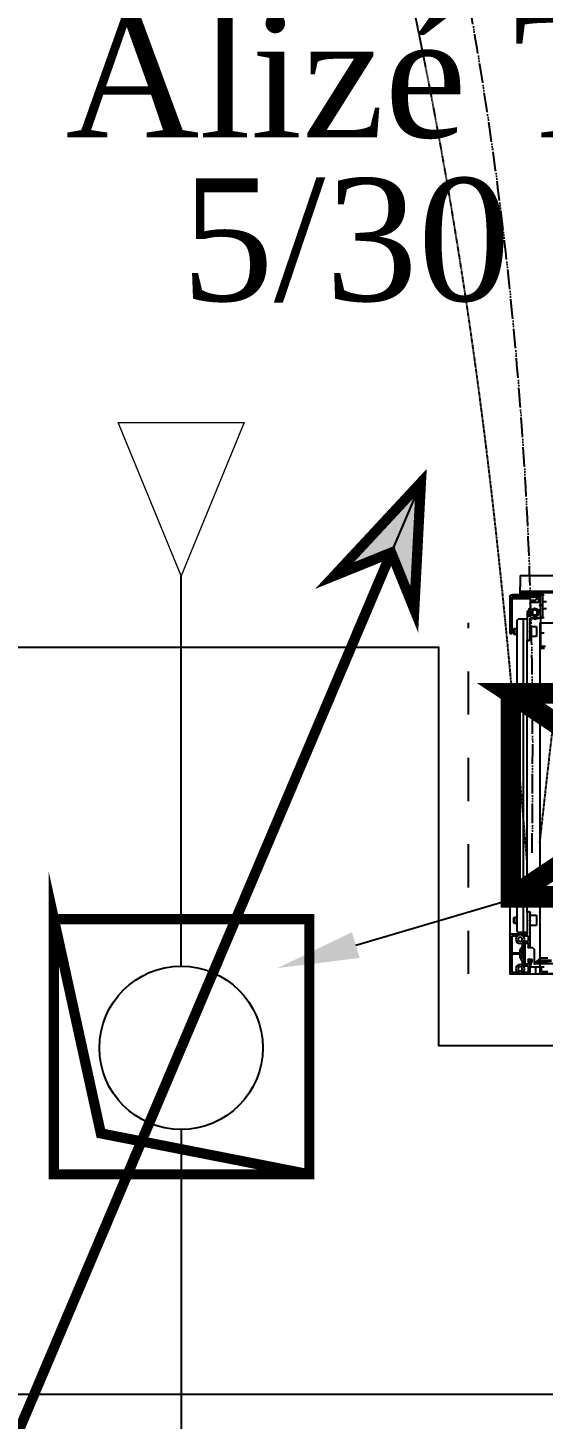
# Model space of a CAD drawing. Header units: millimetres. Extents: x 459337 to 526921, y -375392 to -289779.
# Drawn here: x 469462 to 469967, y -355292 to -353929 of the extents above; entities that cross this region are included whole.
import ezdxf
from ezdxf import colors
from ezdxf.entities.mleader import LeaderData, LeaderLine
from ezdxf.math import Vec2, Vec3

# ---------------------------------------------------------------- set-up
doc = ezdxf.new("R2010")
doc.units = ezdxf.units.MM
for name, pattern in [('prlm_ef', [0.165, 0.1, -0.065]), ('prlm_gaz', [36, 24, -3, 0, -3, 0, -3, 0, -3]), ('prlm_vmc', [0.282222, 0.141111, -0.141111])]:
    doc.linetypes.add(name, pattern=pattern)
for name, color, linetype, lineweight in [('_GAZELEC-BOITE INCORPO', 36, 'Continuous', 18), ('_GAZELEC-RESERVATION', 1, 'Continuous', 18), ('_GAZELEC-RESERVATION 2', 132, 'Continuous', 18)]:
    doc.layers.add(name, color=color, linetype=linetype, lineweight=lineweight)
for name, color, linetype in [('_GAZELEC-EAU CHAUDE', 1, 'Continuous'), ('GAZ-FLECHE VMC', 93, 'Continuous'), ('prlm-CHAUFF', 30, 'Continuous'), ('prlm-EAU-EF', 161, 'Continuous'), ('prlm-GAZ', 20, 'Continuous'), ('prlm-GT', 242, 'Continuous'), ('prlm-MOD', 64, 'Continuous'), ('prlm-VMC', 93, 'Continuous')]:
    doc.layers.add(name, color=color, linetype=linetype)
doc.styles.add('prlm-vmc', font='pala.ttf', dxfattribs={"height": 14})
doc.styles.get("Standard").update_dxf_attribs({"font": 'arial.ttf'})

# ---------------------------------------------------------------- blocks, each defined once
blk = doc.blocks.new('MTI900_Alu_390')
at = {"layer": 'prlm-MOD', "color": 1, "linetype": 'Continuous'}
for p, q in [((-4.475, 0), (-4.472, 0)), ((-4.475, -0.003), (-4.475, 0)), ((-4.472, 0), (-4.278, 0)), ((-4.278, 0), (-4.225, 0)), ((-4.225, 0), (4.225, 0)), ((-4.225, -0.07), (-4.225, 0)), ((-4.475, -0.387), (-4.475, -0.003)), ((-4.457, -0.191), (-4.457, -0.021)), ((-4.454, -0.018), (-4.403, -0.018)), ((-4.395, -0.038), (-4.375, -0.027)), ((-4.395, -0.062), (-4.395, -0.038)), ((-4.375, -0.073), (-4.395, -0.062)), ((-4.375, -0.027), (-4.355, -0.038)), ((-4.355, -0.062), (-4.375, -0.073)), ((-4.354, -0.13), (-4.372, -0.159)), ((-4.355, -0.038), (-4.355, -0.062)), ((-4.336, -0.136), (-4.354, -0.164)), ((-4.353, -0.086), (-4.353, -0.129)), ((-4.347, -0.018), (-4.296, -0.018)), ((-4.335, -0.098), (-4.335, -0.134)), ((-4.298, -0.095), (-4.332, -0.095)), ((-4.296, -0.077), (-4.331, -0.077)), ((-4.33, -0.195), (-4.33, -0.103)), ((-4.327, -0.1), (-4.298, -0.1)), ((-4.295, -0.137), (-4.295, -0.098)), ((-4.293, -0.021), (-4.293, -0.074)), ((-4.275, -0.003), (-4.275, -0.137)), ((-4.27, -0.073), (-4.27, -0.09)), ((-4.27, -0.09), (-4.26, -0.12)), ((-4.267, -0.07), (-4.14, -0.07)), ((-4.26, -0.142), (-4.26, -0.12)), ((-4.235, -0.1), (-4.235, -0.24)), ((-3.963, -0.1), (-4.229, -0.1)), ((-4.225, -0.105), (-4.225, -0.1)), ((-4.225, -0.105), (-4.165, -0.105)), ((-4.225, -0.105), (-4.225, -0.12)), ((-4.225, -0.12), (-4.17, -0.12)), ((-4.203, -0.12), (-4.203, -0.125)), ((-4.203, -0.125), (-4.067, -0.125)), ((-4.203, -0.125), (-4.203, -0.135)), ((-4.203, -0.135), (-4.067, -0.135)), ((-4.165, -0.115), (-4.175, -0.125)), ((-4.165, -0.025), (-4.105, -0.025)), ((-4.165, -0.025), (-4.165, -0.07)), ((-4.165, -0.1), (-4.165, -0.115)), ((-4.105, -0.115), (-4.165, -0.115)), ((-4.457, -0.369), (-4.457, -0.209)), ((-4.376, -0.194), (-4.454, -0.194)), ((-4.454, -0.206), (-4.376, -0.206)), ((-4.373, -0.16), (-4.373, -0.191)), ((-4.373, -0.209), (-4.373, -0.24)), ((-4.373, -0.24), (-4.354, -0.27)), ((-4.338, -0.16), (-4.355, -0.19)), ((-4.355, -0.166), (-4.355, -0.234)), ((-4.355, -0.21), (-4.338, -0.24)), ((-4.354, -0.236), (-4.335, -0.265)), ((-4.353, -0.271), (-4.353, -0.304)), ((-4.33, -0.168), (-4.342, -0.168)), ((-4.33, -0.232), (-4.342, -0.232)), ((-4.338, -0.24), (-4.338, -0.16)), ((-4.33, -0.16), (-4.338, -0.16)), ((-4.338, -0.24), (-4.33, -0.24)), ((-4.335, -0.265), (-4.335, -0.302)), ((-4.325, -0.2), (-4.33, -0.195)), ((-4.33, -0.205), (-4.325, -0.2)), ((-4.33, -0.297), (-4.33, -0.205)), ((-4.295, -0.137), (-4.295, -0.142)), ((-4.295, -0.258), (-4.295, -0.263)), ((-4.295, -0.302), (-4.295, -0.263)), ((-4.278, -0.14), (-4.292, -0.14)), ((-4.292, -0.145), (-4.263, -0.145)), ((-4.25, -0.255), (-4.292, -0.255)), ((-4.292, -0.26), (-4.278, -0.26)), ((-4.275, -0.263), (-4.275, -0.52)), ((-4.25, -0.255), (-4.235, -0.24)), ((-4.167, -0.158), (-4.102, -0.158)), ((-4.475, -0.8), (-4.475, -0.387)), ((-4.308, -0.39), (-4.472, -0.39)), ((-4.403, -0.372), (-4.454, -0.372)), ((-4.395, -0.405), (-4.405, -0.415)), ((-4.395, -0.328), (-4.375, -0.317)), ((-4.395, -0.352), (-4.395, -0.328)), ((-4.375, -0.363), (-4.395, -0.352)), ((-4.34, -0.405), (-4.395, -0.405)), ((-4.375, -0.317), (-4.355, -0.328)), ((-4.355, -0.352), (-4.375, -0.363)), ((-4.355, -0.328), (-4.355, -0.352)), ((-4.296, -0.372), (-4.347, -0.372)), ((-4.305, -0.405), (-4.34, -0.405)), ((-4.34, -0.405), (-4.34, -3.475)), ((-4.332, -0.305), (-4.298, -0.305)), ((-4.328, -0.323), (-4.296, -0.323)), ((-4.298, -0.3), (-4.327, -0.3)), ((-4.305, -0.6), (-4.305, -0.393)), ((-4.293, -0.326), (-4.293, -0.369)), ((-4.43, -0.495), (-4.435, -0.5)), ((-4.435, -0.5), (-4.435, -0.55)), ((-4.43, -0.555), (-4.43, -0.495)), ((-4.405, -0.495), (-4.43, -0.495)), ((-4.405, -0.415), (-4.405, -3.465)), ((-4.275, -0.52), (-4.278, -0.523)), ((-4.278, -0.527), (-4.275, -0.53)), ((-4.215, -0.475), (-4.275, -0.475)), ((-4.275, -0.53), (-4.275, -0.52)), ((-4.275, -0.53), (-4.275, -0.6)), ((-4.215, -0.575), (-4.215, -0.475)), ((-4.435, -0.55), (-4.43, -0.555)), ((-4.43, -0.555), (-4.405, -0.555)), ((-4.305, -0.6), (-4.305, -3.277)), ((-4.285, -0.61), (-4.295, -0.61)), ((-4.275, -0.575), (-4.215, -0.575)), ((-4.425, -0.85), (-4.475, -0.8)), ((-4.405, -0.85), (-4.425, -0.85)), ((-3.825, -0.85), (-4.305, -0.85)), ((-4.295, -3.267), (-4.285, -3.267)), ((-4.175, -3.207), (-4.175, -3.187)), ((-4.135, -3.187), (-4.175, -3.187)), ((-4.175, -3.337), (-4.175, -3.207)), ((-4.125, -3.207), (-4.175, -3.207)), ((-4.475, -3.355), (-4.475, -3.335)), ((-4.475, -3.335), (-4.455, -3.335)), ((-4.475, -3.69), (-4.475, -3.355)), ((-4.455, -3.355), (-4.475, -3.355)), ((-4.455, -3.335), (-4.455, -3.355)), ((-4.455, -3.69), (-4.455, -3.355)), ((-4.43, -3.325), (-4.435, -3.33)), ((-4.435, -3.33), (-4.435, -3.38)), ((-4.435, -3.38), (-4.43, -3.385)), ((-4.43, -3.385), (-4.43, -3.325)), ((-4.405, -3.325), (-4.43, -3.325)), ((-4.43, -3.385), (-4.405, -3.385)), ((-4.305, -3.553), (-4.305, -3.277)), ((-4.276, -3.348), (-4.278, -3.35)), ((-4.278, -3.354), (-4.276, -3.356)), ((-4.275, -3.277), (-4.275, -3.346)), ((-4.215, -3.305), (-4.275, -3.305)), ((-4.275, -3.358), (-4.275, -3.346)), ((-4.275, -3.358), (-4.275, -3.484)), ((-4.275, -3.405), (-4.215, -3.405)), ((-4.215, -3.405), (-4.215, -3.305)), ((-4.175, -3.487), (-4.175, -3.337)), ((-4.14, -3.337), (-4.175, -3.337)), ((-4.405, -3.465), (-4.395, -3.475)), ((-4.34, -3.475), (-4.395, -3.475)), ((-4.305, -3.475), (-4.34, -3.475)), ((-4.29, -3.507), (-4.285, -3.504)), ((-4.29, -3.507), (-4.29, -3.549)), ((-4.274, -3.504), (-4.287, -3.504)), ((-4.276, -3.542), (-4.273, -3.542)), ((-4.272, -3.487), (-4.178, -3.487)), ((-4.271, -3.518), (-4.271, -3.507)), ((-4.266, -3.521), (-4.268, -3.521)), ((-4.24, -3.478), (-4.23, -3.472)), ((-4.23, -3.472), (-4.22, -3.478)), ((-4.195, -3.561), (-4.195, -3.523)), ((-4.175, -3.49), (-4.175, -3.487)), ((-4.175, -3.487), (-4.155, -3.487)), ((-4.175, -3.49), (-4.175, -3.601)), ((-4.155, -3.497), (-4.175, -3.497)), ((-4.14, -3.487), (-4.155, -3.487)), ((-4.155, -3.487), (-4.155, -3.497)), ((-4.155, -3.702), (-4.155, -3.497)), ((-4.452, -3.677), (-4.279, -3.677)), ((-4.277, -3.582), (-4.304, -3.555)), ((-4.291, -3.577), (-4.291, -3.568)), ((-4.281, -3.583), (-4.291, -3.577)), ((-4.287, -3.552), (-4.282, -3.552)), ((-4.279, -3.549), (-4.279, -3.545)), ((-4.277, -3.676), (-4.268, -3.663)), ((-4.276, -3.627), (-4.276, -3.584)), ((-4.198, -3.637), (-4.266, -3.637)), ((-4.263, -3.657), (-4.265, -3.659)), ((-4.225, -3.659), (-4.265, -3.659)), ((-4.265, -3.659), (-4.265, -3.662)), ((-4.265, -3.662), (-4.225, -3.662)), ((-4.227, -3.657), (-4.263, -3.657)), ((-4.261, -3.657), (-4.261, -3.662)), ((-4.229, -3.657), (-4.229, -3.662)), ((-4.225, -3.659), (-4.227, -3.657)), ((-4.225, -3.662), (-4.225, -3.659)), ((-4.222, -3.663), (-4.213, -3.676)), ((-4.211, -3.677), (-4.198, -3.677)), ((-4.195, -3.674), (-4.195, -3.64)), ((-4.176, -3.603), (-4.183, -3.61)), ((-4.183, -3.614), (-4.176, -3.621)), ((-4.175, -3.623), (-4.175, -3.601)), ((-4.175, -3.623), (-4.175, -3.734)), ((-4.115, -3.577), (-4.155, -3.577)), ((-4.155, -3.647), (-4.115, -3.647)), ((-4.455, -3.682), (-4.455, -3.68)), ((-4.215, -3.695), (-4.45, -3.695)), ((-4.215, -3.715), (-4.45, -3.715)), ((-4.285, -3.692), (-4.445, -3.692)), ((-4.378, -3.747), (-4.378, -3.727)), ((-4.378, -3.727), (-4.298, -3.727)), ((-4.375, -3.747), (-4.378, -3.747)), ((-4.375, -3.737), (4.375, -3.737)), ((-4.375, -3.747), (-4.375, -3.737)), ((4.375, -3.747), (-4.375, -3.747)), ((-4.375, -3.747), (-4.375, -3.792)), ((-4.375, -3.902), (-4.375, -3.792)), ((-4.345, -3.724), (-4.345, -3.718)), ((-4.342, -3.715), (-4.288, -3.715)), ((-4.298, -3.727), (-4.342, -3.727)), ((-4.298, -3.727), (-4.298, -3.737)), ((-4.295, -3.734), (-4.295, -3.73)), ((-4.265, -3.69), (-4.283, -3.69)), ((-4.283, -3.72), (-4.265, -3.72)), ((-4.265, -3.716), (-4.269, -3.72)), ((-4.265, -3.69), (-4.265, -3.695)), ((-4.262, -3.716), (-4.265, -3.716)), ((-4.252, -3.692), (-4.262, -3.692)), ((-4.261, -3.69), (-4.261, -3.695)), ((-4.26, -3.715), (-4.231, -3.715)), ((-4.247, -3.687), (-4.252, -3.692)), ((-4.247, -3.732), (-4.252, -3.737)), ((-4.241, -3.734), (-4.249, -3.734)), ((-4.238, -3.692), (-4.243, -3.687)), ((-4.238, -3.737), (-4.243, -3.732)), ((-4.228, -3.692), (-4.238, -3.692)), ((-4.229, -3.69), (-4.229, -3.695)), ((-4.225, -3.716), (-4.229, -3.716)), ((-4.225, -3.69), (-4.198, -3.69)), ((-4.225, -3.695), (-4.225, -3.69)), ((-4.221, -3.72), (-4.225, -3.716)), ((-4.225, -3.72), (-4.215, -3.72)), ((-4.215, -3.715), (-4.215, -3.695)), ((-4.215, -3.695), (-4.195, -3.695)), ((-4.195, -3.715), (-4.215, -3.715)), ((-4.215, -3.72), (-4.215, -3.722)), ((-4.212, -3.725), (-4.198, -3.725)), ((-4.195, -3.722), (-4.195, -3.693)), ((-4.175, -3.737), (-4.175, -3.734)), ((-4.165, -3.737), (-4.165, -3.726)), ((-4.375, -3.902), (4.375, -3.902))]:
    blk.add_line(p, q, dxfattribs=at)
for centre, radius in [((-4.375, -0.05), 0.0425), ((-4.375, -0.34), 0.0425), ((-4.23, -3.542), 0.035), ((-4.23, -3.542), 0.03), ((-4.23, -3.542), 0.025)]:
    blk.add_circle(centre, radius, dxfattribs=at)
for centre, radius, start, end in [((-4.472, -0.003), 0.003, 90, 180), ((-4.278, -0.003), 0.003, 0, 90), ((-4.454, -0.021), 0.003, 90, 180), ((-4.403, -0.021), 0.003, 84.5182, 90), ((-4.356, -0.129), 0.003, 326.3099, 0), ((-4.347, -0.021), 0.003, 90, 95.4817), ((-4.331, -0.067), 0.01, 213.6525, 270), ((-4.338, -0.134), 0.003, 326.3099, 0), ((-4.332, -0.098), 0.003, 90, 180), ((-4.327, -0.103), 0.003, 90, 180), ((-4.298, -0.098), 0.003, 0, 90), ((-4.298, -0.103), 0.003, 0, 90), ((-4.296, -0.021), 0.003, 0, 90), ((-4.296, -0.074), 0.003, 270, 0), ((-4.267, -0.073), 0.003, 90, 180), ((-4.267, -0.09), 0.003, 180, 198.4349), ((-4.263, -0.12), 0.003, 0, 18.4349), ((-4.232, -0.1), 0.003, 0, 180), ((-4.167, -0.138), 0.02, 171.3731, 270), ((-4.167, -0.133), 0.02, 185.7392, 187.1808), ((-4.454, -0.191), 0.003, 180, 270), ((-4.454, -0.209), 0.003, 90, 180), ((-4.376, -0.191), 0.003, 270, 0), ((-4.376, -0.209), 0.003, 0, 90), ((-4.37, -0.16), 0.003, 146.3099, 180), ((-4.352, -0.166), 0.003, 146.3099, 180), ((-4.352, -0.234), 0.003, 180, 213.6901), ((-4.356, -0.271), 0.003, 0, 33.6901), ((-4.292, -0.137), 0.003, 180, 270), ((-4.292, -0.142), 0.003, 180, 270), ((-4.292, -0.258), 0.003, 90, 180), ((-4.292, -0.263), 0.003, 90, 180), ((-4.278, -0.137), 0.003, 270, 0), ((-4.278, -0.263), 0.003, 0, 90), ((-4.263, -0.142), 0.003, 270, 0), ((-4.472, -0.387), 0.003, 180, 270), ((-4.454, -0.369), 0.003, 180, 270), ((-4.403, -0.369), 0.003, 270, 275.4818), ((-4.347, -0.369), 0.003, 264.5182, 270), ((-4.332, -0.302), 0.003, 180, 270), ((-4.328, -0.333), 0.01, 90, 133.851), ((-4.327, -0.297), 0.003, 180, 270), ((-4.308, -0.393), 0.003, 0, 90), ((-4.298, -0.297), 0.003, 270, 0), ((-4.298, -0.302), 0.003, 270, 0), ((-4.296, -0.326), 0.003, 0, 90), ((-4.296, -0.369), 0.003, 270, 0), ((-4.276, -0.525), 0.003, 135, 225), ((-4.295, -0.6), 0.01, 180, 270), ((-4.285, -0.6), 0.01, 270, 0), ((-4.295, -3.277), 0.01, 90, 180), ((-4.285, -3.277), 0.01, 0, 90), ((-4.276, -3.352), 0.003, 135, 225), ((-4.278, -3.346), 0.003, 315, 0), ((-4.278, -3.358), 0.003, 0, 45), ((-4.287, -3.507), 0.003, 90, 180), ((-4.23, -3.542), 0.06, 140.7035, 188.509), ((-4.23, -3.542), 0.065, 144.2242, 157.3801), ((-4.276, -3.545), 0.003, 90, 180), ((-4.272, -3.484), 0.003, 180, 270), ((-4.274, -3.507), 0.003, 0, 90), ((-4.273, -3.545), 0.003, 4.0006, 90), ((-4.268, -3.518), 0.003, 180, 270), ((-4.23, -3.542), 0.04, 184.0006, 146.0728), ((-4.23, -3.542), 0.04, 146.0728, 184.0006), ((-4.266, -3.518), 0.003, 270, 326.0728), ((-4.23, -3.542), 0.065, 57.7958, 122.2042), ((-4.23, -3.542), 0.06, 66.4435, 113.5565), ((-4.178, -3.49), 0.003, 0, 90), ((-4.452, -3.68), 0.003, 90, 180), ((-4.302, -3.553), 0.003, 180, 225), ((-4.287, -3.549), 0.003, 180, 270), ((-4.23, -3.542), 0.065, 206.162, 224.9525), ((-4.282, -3.549), 0.003, 270, 0), ((-4.279, -3.674), 0.003, 270, 325.008), ((-4.279, -3.584), 0.003, 0, 45), ((-4.266, -3.627), 0.01, 180, 270), ((-4.265, -3.665), 0.003, 90, 145.008), ((-4.225, -3.665), 0.003, 34.992, 90), ((-4.211, -3.674), 0.003, 214.992, 270), ((-4.198, -3.64), 0.003, 0, 90), ((-4.198, -3.674), 0.003, 270, 0), ((-4.181, -3.612), 0.003, 135, 225), ((-4.178, -3.601), 0.003, 315, 0), ((-4.178, -3.623), 0.003, 0, 45), ((-4.115, -3.71), 0.05, 129.8841, 142.9139), ((-4.45, -3.69), 0.025, 180, 270), ((-4.445, -3.682), 0.01, 180, 270), ((-4.45, -3.69), 0.005, 180, 270), ((-4.342, -3.718), 0.003, 90, 180), ((-4.342, -3.724), 0.003, 180, 270), ((-4.298, -3.73), 0.003, 0, 90), ((-4.292, -3.734), 0.003, 180, 270), ((-4.288, -3.718), 0.003, 9.5941, 90), ((-4.283, -3.717), 0.003, 189.5941, 270), ((-4.283, -3.693), 0.003, 90, 160.5288), ((-4.265, -3.693), 0.003, 19.4712, 90), ((-4.275, -3.715), 0.01, 353.9388, 0), ((-4.265, -3.717), 0.003, 270, 350.4059), ((-4.26, -3.718), 0.003, 90, 170.4059), ((-4.245, -3.689), 0.003, 45, 135), ((-4.245, -3.734), 0.003, 45, 135), ((-4.231, -3.718), 0.003, 9.5941, 90), ((-4.225, -3.693), 0.003, 90, 160.5288), ((-4.225, -3.717), 0.003, 189.5941, 270), ((-4.215, -3.715), 0.01, 180, 186.0612), ((-4.212, -3.722), 0.003, 180, 270), ((-4.198, -3.693), 0.003, 0, 90), ((-4.198, -3.722), 0.003, 270, 0), ((-4.178, -3.734), 0.003, 270, 0), ((-4.14, -3.702), 0.035, 180, 270), ((-4.14, -3.702), 0.015, 180, 270)]:
    blk.add_arc(centre, radius, start, end, dxfattribs=at)
blk = doc.blocks.new('xi.be')
at = {"layer": 'prlm-VMC', "color": 0, "linetype": 'ByBlock', "lineweight": 5, "flags": 128}
blk.add_lwpolyline([(-6.17, -15), (6.17, -15), (0, 0)], close=True, dxfattribs=at)
at = {"layer": 'prlm-VMC', "color": 0, "linetype": 'ByBlock', "lineweight": 5}
blk.add_solid([(0, -1), (5.17, -14), (-5.17, -14), (0, -1)], dxfattribs=at)
blk = doc.blocks.new('xi.thema+')
at = {"layer": 'prlm-CHAUFF', "color": 7, "linetype": 'prlm_vmc', "ltscale": 30}
blk.add_lwpolyline([(-27.9, 0), (-27.9, 34.4)], dxfattribs=at)
at = {"layer": 'prlm-CHAUFF', "color": 0}
blk.add_lwpolyline([(-20.9, 0), (-20.9, 34.4), (20.9, 34.4), (20.9, 0)], close=True, dxfattribs=at)
blk = doc.blocks.new('FLECHE1')
h = blk.add_hatch(color=256)
h.dxf.hatch_style = 1
h.paths.add_polyline_path([(495907.1, -370439.6), (495913.6, -370315.5), (495936.1, -370371.1), (495991.7, -370348.6)])
for p, q in [((495907.1, -370439.6), (496141.3, -369887.2)), ((495913.6, -370315.5), (495907.1, -370439.6)), ((495913.6, -370315.5), (495907.1, -370439.6)), ((495936.1, -370371.1), (495913.6, -370315.5)), ((495936.1, -370371.1), (495913.6, -370315.5)), ((495991.7, -370348.6), (495907.1, -370439.6)), ((495907.1, -370439.6), (495991.7, -370348.6)), ((495936.1, -370371.1), (495991.7, -370348.6)), ((495991.7, -370348.6), (495936.1, -370371.1)), ((495907.1, -370439.6), (495936.1, -370371.1))]:
    blk.add_line(p, q)
at = {"const_width": 10}
for points in [[(495936.1, -370371.1), (496141.3, -369887.2)], [(495907.1, -370439.6), (495913.6, -370315.5), (495936.1, -370371.1), (495991.7, -370348.6), (495907.1, -370439.6)]]:
    blk.add_lwpolyline(points, dxfattribs=at)
blk = doc.blocks.new('FLECHE2')
h = blk.add_hatch(color=256)
h.dxf.hatch_style = 1
h.paths.add_polyline_path([(496271.9, -370023.3), (496278.4, -369899.2), (496300.9, -369954.8), (496356.5, -369932.3)])
at = {"const_width": 10}
for points in [[(496066.7, -370507.2), (496300.9, -369954.8), (496356.5, -369932.3), (496271.9, -370023.3), (496300.9, -369954.8), (496278.4, -369899.2), (496271.9, -370023.3), (496356.5, -369932.3), (496300.9, -369954.8), (496278.4, -369899.2), (496271.9, -370023.3)], [(496271.9, -370023.3), (496278.4, -369899.2), (496300.9, -369954.8), (496356.5, -369932.3), (496271.9, -370023.3)]]:
    blk.add_lwpolyline(points, dxfattribs=at)

msp = doc.modelspace()

# ---------------------------------------------------------------- linework, layer by layer
at = {"layer": '_GAZELEC-BOITE INCORPO', "const_width": 20}
msp.add_lwpolyline([(470035.128, -354581.232), (469935.128, -354581.256), (469935.176, -354781.256), (470235.17, -354781.183), (470235.121, -354581.18), (469935.128, -354581.263), (470235.17, -354781.183), (470235.121, -354581.18), (469935.176, -354781.25)], dxfattribs=at)
at = {"layer": '_GAZELEC-RESERVATION 2', "const_width": 10}
msp.add_lwpolyline([(469487.845, -355052.381), (469487.845, -354927.381), (469487.845, -354802.381), (469737.845, -354802.381), (469737.845, -355052.381), (469487.845, -355052.381), (469487.845, -354802.381), (469533.816, -355012.291), (469737.845, -355052.381)], dxfattribs=at)
at = {"layer": 'prlm-GT', "ltscale": 50}
msp.add_lwpolyline([(469426.458, -354536.167), (469864.235, -354536.198), (469864.235, -354926.167), (470809.203, -354926.167), (470809.203, -355268.167), (469426.458, -355268.167)], close=True, dxfattribs=at)
at = {"layer": 'prlm-VMC'}
for points in [[(469612.362, -354848.494), (469612.389, -354466.18)], [(469612.362, -355008.494), (469612.381, -355338.2)]]:
    msp.add_lwpolyline(points, dxfattribs=at)
msp.add_circle((469612.362, -354928.494), 80, dxfattribs=at)

# ---------------------------------------------------------------- block references
at = {"layer": 'GAZ-FLECHE VMC', "rotation": 180}
for name, p in [('FLECHE1', (965754.205, -724814.556)), ('FLECHE2', (965679.565, -725434.618))]:
    msp.add_blockref(name, p, dxfattribs=at)
at = {"layer": 'prlm-CHAUFF', "xscale": 10, "yscale": 10, "zscale": 10, "rotation": 359.9998100426609}
msp.add_blockref('xi.thema+', (470172.697, -354856.167), dxfattribs=at)
at = {"layer": 'prlm-MOD', "xscale": -99.99999999999972, "yscale": 99.99999999999974, "zscale": 99.9999999999997, "rotation": 180.0001153397707}
msp.add_blockref('MTI900_Alu_390', (470381.697, -354856.168), dxfattribs=at)
at = {"layer": 'prlm-VMC', "xscale": -10, "yscale": 10, "zscale": 10, "rotation": 180}
msp.add_blockref('xi.be', (469612.362, -354466.167), dxfattribs=at)

# ---------------------------------------------------------------- texts
at = {"layer": 'prlm-VMC', "ltscale": 25, "insert": (469773.641, -354057.663), "char_height": 120, "width": 586.14744, "attachment_point": 5, "line_spacing_factor": 0.8, "style": 'prlm-vmc', "bg_fill": 2}
msp.add_mtext('Alizé T 5/30', dxfattribs=at)

# ---------------------------------------------------------------- leaders
at = {"layer": '_GAZELEC-RESERVATION', "color": 6}
ml = msp.add_multileader_mtext('Standard', dxfattribs=at)
ml.set_content('résa n°36\\P250x250 en dalle haute', color=6)
ml.set_leader_properties()
ml.build(insert=Vec2(0, 0))
ml.multileader.update_dxf_attribs({"has_text_frame": 1, "arrow_head_size": 80, "scale": 20})
ctx = ml.context
ctx.base_point, ctx.scale, ctx.char_height, ctx.arrow_head_size, ctx.landing_gap_size, ctx.plane_origin = Vec3(470860.359, -354537.367), 20, 80, 80, 40, Vec3(465152.613, -354338.99)
notes = []
notes.append((ctx, [(1, (1, 1, 0), (470770.514, -354537.367), (1, 0), 89.845, [(0, [(469706.662, -354850.402)], 0, [])])]))
ctx.mtext.insert, ctx.mtext.width, ctx.mtext.flow_direction = Vec3(470900.359, -354496.685), 1568.85041, 5
ml = msp.add_multileader_mtext('Standard', dxfattribs=at)
ml.set_content('résa n°42\\P250x250 en dalle haute', color=6)
ml.set_leader_properties()
ml.build(insert=Vec2(0, 0))
ml.multileader.update_dxf_attribs({"has_text_frame": 1, "arrow_head_size": 80, "scale": 20})
ctx = ml.context
ctx.base_point, ctx.scale, ctx.char_height, ctx.arrow_head_size, ctx.landing_gap_size, ctx.plane_origin = Vec3(467930.668, -355315.946), 20, 80, 80, 40, Vec3(462222.923, -355117.569)
notes.append((ctx, [(1, (1, 1, 0), (467840.823, -355315.946), (1, 0), 89.845, [(0, [(467522.78, -355082.293)], 0, [])])]))
ctx.mtext.insert, ctx.mtext.width, ctx.mtext.flow_direction = Vec3(467970.668, -355275.264), 1568.85041, 5
ml = msp.add_multileader_mtext('Standard', dxfattribs=at)
ml.set_content('résa n°41\\P500x300 en dalle haute', color=6)
ml.set_leader_properties()
ml.build(insert=Vec2(0, 0))
ml.multileader.update_dxf_attribs({"has_text_frame": 1, "arrow_head_size": 80, "scale": 20})
ctx = ml.context
ctx.base_point, ctx.scale, ctx.char_height, ctx.arrow_head_size, ctx.landing_gap_size, ctx.plane_origin = Vec3(467930.668, -355861.083), 20, 80, 80, 40, Vec3(462222.923, -355662.706)
notes.append((ctx, [(1, (1, 1, 0), (467840.823, -355861.083), (1, 0), 89.845, [(0, [(467114.966, -355198.825)], 0, [])])]))
ctx.mtext.insert, ctx.mtext.width, ctx.mtext.flow_direction = Vec3(467970.668, -355820.373), 1568.85041, 5
for ctx, leaders in notes:
    for number, flags, end, landing, length, lines in leaders:
        leader = LeaderData()
        leader.index, (leader.has_last_leader_line, leader.has_dogleg_vector, leader.attachment_direction) = number, flags
        leader.last_leader_point, leader.dogleg_vector, leader.dogleg_length = Vec3(end), Vec3(landing), length
        for number, points, colour, breaks in lines:
            line = LeaderLine()
            line.index, line.vertices, line.color, line.breaks = number, Vec3.list(points), colors.encode_raw_color(colour), breaks
            leader.lines.append(line)
        ctx.leaders.append(leader)

# ---------------------------------------------------------------- next in the draw order: linework, layer by layer
at = {"layer": '_GAZELEC-EAU CHAUDE', "linetype": 'prlm_ef'}
for points in [[(469963.478, -354728.363), (470012.454, -354360.259), (470869.375, -352653.357), (471273.351, -352068.923), (471167.599, -351145.167), (470593.812, -350768.282), (469933.896, -350924.518), (469782.95, -351276.873)], [(470089.525, -354751.695), (470197.211, -354301.519), (470450.65, -354018.299), (471193.543, -354018.299), (471704.964, -354765.64), (471597.179, -355566.112), (470737.311, -356138.916), (469525.202, -356128.467)]]:
    msp.add_spline(points, degree=3, dxfattribs=at)
at = {"layer": 'prlm-EAU-EF', "linetype": 'prlm_ef'}
for points in [[(469579.044, -337789.11), (469274.917, -337764.255), (468782.586, -337873.549), (468460.106, -338168.281), (468354.431, -338513.903), (468354.431, -338790.474), (468354.431, -340221.762), (468354.431, -341253.254), (468354.431, -342936.662), (468354.431, -344533.06), (468354.431, -346675.932), (468354.431, -348576.244), (468437.473, -350810.428), (468384.298, -351466.634), (468078.505, -352166.475), (467670.714, -352999.11), (467393.226, -353747.578), (467260.897, -354663.563)], [(469566.012, -337826.719), (469319.567, -337812.308), (468786.442, -337948.599), (468604.704, -338152.464), (468501.515, -338378.401), (468484.126, -338670.46), (468484.126, -339021.511), (468484.126, -340080.641), (468484.126, -342375.948), (468484.126, -344353.326), (468484.126, -347210.702), (468484.126, -349072.048), (468484.126, -349245.969), (468484.126, -349419.89), (468598.912, -350206.839), (468598.912, -350472.755), (468598.912, -351002.912), (468847.438, -351809.855), (469263.579, -352569.897), (469629.871, -353234.041), (469825.232, -353843.507), (469914.609, -354372.214), (469950.768, -354745.658)]]:
    msp.add_spline(points, degree=3, dxfattribs=at)
for points, knots in [([(470003.237, -354732.75), (470008.379, -354686.138), (470013.507, -354639.654), (470022.374, -354565.787), (470025.839, -354538.264), (470032.736, -354487.247), (470036.105, -354463.727), (470042.733, -354420.662), (470045.921, -354401.091), (470051.586, -354368.482), (470053.954, -354355.409), (470058.886, -354329.294), (470061.447, -354316.256), (470069.415, -354277.2), (470075.104, -354251.241), (470093.276, -354173.604), (470106.864, -354122.169), (470151.819, -353968.886), (470187.379, -353868.063), (470268.47, -353669.478), (470314, -353571.715), (470443.699, -353322.059), (470534.678, -353172.815), (470653.051, -353001.519), (470672.095, -352974.582), (470730.097, -352894.321), (470769.922, -352841.549), (470825.35, -352770.987), (470840.063, -352752.52), (470866.051, -352720.351), (470877.272, -352706.604), (470895.705, -352684.251), (470902.875, -352675.614), (470917.281, -352658.359), (470924.514, -352649.742), (470946.276, -352623.906), (470960.866, -352606.701), (471007.208, -352551.987), (471038.974, -352514.38), (471100.905, -352437.925), (471131.07, -352399.077), (471188.106, -352319.104), (471214.979, -352277.977), (471257.817, -352202.67), (471274.851, -352169.189), (471296, -352120.844), (471301.699, -352106.961), (471310.647, -352083.55), (471314.074, -352074.127), (471320.627, -352055.148), (471323.757, -352045.588), (471332.704, -352016.716), (471338.082, -351997.21), (471352.472, -351938.053), (471359.742, -351897.76), (471369.714, -351816.156), (471372.416, -351774.844), (471373.495, -351675.129), (471369.686, -351616.561), (471353.305, -351500.639), (471340.732, -351443.284), (471306.874, -351331.682), (471285.588, -351277.435), (471249.451, -351204.553), (471238.229, -351183.815), (471217.687, -351149.021), (471208.72, -351134.727), (471190.033, -351106.702), (471180.32, -351092.981), (471150.106, -351052.722), (471128.533, -351027.091), (471058.028, -350952.202), (471004.668, -350907.248), (470888.163, -350830.104), (470825.02, -350797.913), (470737.574, -350765.281), (470716.909, -350758.358), (470678.07, -350746.8), (470659.992, -350741.977), (470627.854, -350734.383), (470613.892, -350731.398), (470570.884, -350723.166), (470541.454, -350718.849), (470470.803, -350711.586), (470429.352, -350709.785), (470346.823, -350711.309), (470305.743, -350714.633), (470225.297, -350726.779), (470185.928, -350735.6), (470120.407, -350756.045), (470093.539, -350766.286), (470042.031, -350790.188), (470017.39, -350803.85), (469975.409, -350831.875), (469957.574, -350845.609), (469934.623, -350866.205), (469928.528, -350871.994), (469916.714, -350883.892), (469910.994, -350889.998), (469902.422, -350899.721), (469899.446, -350903.212), (469893.619, -350910.273), (469890.765, -350913.846), (469882.381, -350924.685), (469877.025, -350932.069), (469860.658, -350956.035), (469850.464, -350973.145), (469831.764, -351008.371), (469823.257, -351026.488), (469807.553, -351063.454), (469800.355, -351082.303), (469786.914, -351120.48), (469780.671, -351139.809), (469766.527, -351186.173), (469758.91, -351213.315), (469749.09, -351249.029), (469746.724, -351257.693), (469744.363, -351266.335)], [0, 0, 0, 0, 140.41537501, 140.41537501, 224.18692041, 224.18692041, 296.24840443, 296.24840443, 356.61133791, 356.61133791, 397.16592734, 397.16592734, 437.72051677, 437.72051677, 518.82969563, 518.82969563, 681.04805334, 681.04805334, 1005.48476877, 1005.48476877, 1329.9214842, 1329.9214842, 1848.67275596, 1848.67275596, 1946.23766399, 1946.23766399, 2141.36748007, 2141.36748007, 2211.03523056, 2211.03523056, 2263.39565829, 2263.39565829, 2296.5328017, 2296.5328017, 2329.66994512, 2329.66994512, 2395.94423195, 2395.94423195, 2540.11138079, 2540.11138079, 2684.27852963, 2684.27852963, 2828.44567847, 2828.44567847, 2938.04416227, 2938.04416227, 2981.38551717, 2981.38551717, 3010.13406801, 3010.13406801, 3038.88261884, 3038.88261884, 3096.37972051, 3096.37972051, 3211.37392384, 3211.37392384, 3326.36812718, 3326.36812718, 3487.8070664, 3487.8070664, 3649.24600562, 3649.24600562, 3810.68494484, 3810.68494484, 3876.73613439, 3876.73613439, 3924.19857956, 3924.19857956, 3971.66102474, 3971.66102474, 4066.58591509, 4066.58591509, 4263.79580572, 4263.79580572, 4461.00569635, 4461.00569635, 4520.62332508, 4520.62332508, 4571.23453099, 4571.23453099, 4609.46185118, 4609.46185118, 4687.95470843, 4687.95470843, 4796.28266257, 4796.28266257, 4904.61061671, 4904.61061671, 5012.93857086, 5012.93857086, 5092.24379047, 5092.24379047, 5171.54901008, 5171.54901008, 5235.72858894, 5235.72858894, 5259.77731154, 5259.77731154, 5283.68717189, 5283.68717189, 5296.78131277, 5296.78131277, 5309.87545364, 5309.87545364, 5336.0637354, 5336.0637354, 5393.27676027, 5393.27676027, 5450.48978515, 5450.48978515, 5507.70281003, 5507.70281003, 5564.9158349, 5564.9158349, 5644.10339537, 5644.10339537, 5669.50935553, 5669.50935553, 5669.50935553, 5669.50935553]), ([(470129.199, -354756.79), (470134.124, -354718.443), (470139.019, -354680.348), (470150.15, -354605.166), (470156.385, -354568.079), (470171.531, -354495.414), (470180.44, -354459.837), (470199.7, -354398.613), (470209.243, -354372.567), (470224.471, -354337.409), (470228.915, -354327.744), (470238.268, -354308.606), (470243.186, -354299.118), (470258.64, -354270.95), (470269.877, -354252.571), (470300.711, -354207.168), (470321.523, -354180.913), (470366.832, -354132.117), (470391.328, -354109.577), (470426.933, -354082.045), (470436.66, -354075.001), (470452.895, -354064.035), (470459.284, -354059.91), (470471.342, -354052.485), (470476.991, -354049.149), (470488.426, -354042.677), (470494.208, -354039.542), (470511.739, -354030.442), (470523.674, -354024.779), (470565.06, -354006.864), (470595.581, -353996.524), (470658.486, -353980.362), (470690.87, -353974.541), (470756.723, -353967.304), (470790.191, -353965.888), (470857.407, -353967.317), (470891.155, -353970.161), (470958.113, -353979.939), (470991.323, -353986.872), (471056.39, -354004.626), (471088.247, -354015.447), (471131.698, -354033.307), (471144.188, -354038.827), (471171.477, -354051.764), (471186.161, -354059.329), (471214.906, -354075.353), (471228.966, -354083.809), (471270.215, -354110.446), (471296.474, -354129.898), (471346.524, -354171.87), (471370.315, -354194.389), (471415.42, -354242.164), (471436.733, -354267.42), (471487.613, -354334.501), (471515.481, -354377.953), (471565.217, -354469.184), (471587.085, -354516.962), (471624.737, -354615.472), (471640.521, -354666.204), (471659.765, -354744.181), (471665.488, -354770.857), (471675.298, -354824.414), (471679.383, -354851.297), (471689.123, -354932.037), (471692.263, -354985.982), (471691.571, -355092.911), (471687.74, -355145.896), (471672.87, -355249.721), (471661.832, -355300.562), (471632.336, -355398.956), (471613.88, -355446.509), (471583.308, -355508.788), (471574.478, -355525.394), (471559.264, -355551.83), (471553.205, -355561.866), (471540.663, -355581.707), (471534.182, -355591.509), (471514.13, -355620.56), (471499.949, -355639.453), (471454.469, -355695.519), (471420.76, -355731.167), (471348.011, -355798.329), (471308.972, -355829.842), (471226.616, -355888.591), (471183.299, -355915.827), (471093.479, -355965.89), (471046.975, -355988.717), (470951.889, -356029.849), (470903.307, -356048.153), (470831.186, -356071.667), (470808.019, -356078.675), (470764.476, -356090.856), (470744.111, -356096.148), (470703.384, -356105.938), (470683.014, -356110.439), (470621.875, -356122.822), (470581.08, -356129.583), (470466.264, -356144.842), (470392.137, -356150.298), (470243.512, -356154.357), (470169.015, -356152.959), (470019.643, -356145.216), (469944.769, -356138.87), (469794.659, -356123.17), (469719.423, -356113.815), (469606.228, -356098.988), (469568.398, -356093.908), (469530.526, -356088.823)], [0, 0, 0, 0, 114.11136189, 114.11136189, 228.22272378, 228.22272378, 342.33408567, 342.33408567, 430.13472228, 430.13472228, 463.88431327, 463.88431327, 497.63390426, 497.63390426, 565.13308624, 565.13308624, 669.51416303, 669.51416303, 773.89523982, 773.89523982, 811.96100152, 811.96100152, 836.14704917, 836.14704917, 857.05611766, 857.05611766, 877.96518616, 877.96518616, 919.78332315, 919.78332315, 1020.31180171, 1020.31180171, 1120.84028028, 1120.84028028, 1221.36875884, 1221.36875884, 1321.89723741, 1321.89723741, 1422.42571597, 1422.42571597, 1522.95419453, 1522.95419453, 1564.35109716, 1564.35109716, 1614.95108089, 1614.95108089, 1665.55106461, 1665.55106461, 1766.75103206, 1766.75103206, 1867.9509995, 1867.9509995, 1969.15096695, 1969.15096695, 2124.59765889, 2124.59765889, 2280.04435083, 2280.04435083, 2435.49104278, 2435.49104278, 2515.37404536, 2515.37404536, 2595.25704794, 2595.25704794, 2755.0230531, 2755.0230531, 2914.78905826, 2914.78905826, 3074.55506342, 3074.55506342, 3234.32106859, 3234.32106859, 3293.86612084, 3293.86612084, 3331.03150396, 3331.03150396, 3368.19688707, 3368.19688707, 3442.52765329, 3442.52765329, 3594.51989536, 3594.51989536, 3746.51213744, 3746.51213744, 3898.50437951, 3898.50437951, 4050.49662158, 4050.49662158, 4202.48886366, 4202.48886366, 4273.93643949, 4273.93643949, 4336.50685204, 4336.50685204, 4399.07726459, 4399.07726459, 4524.2180897, 4524.2180897, 4750.88028356, 4750.88028356, 4977.54247741, 4977.54247741, 5204.20467127, 5204.20467127, 5430.86686513, 5430.86686513, 5544.44308197, 5544.44308197, 5544.44308197, 5544.44308197])]:
    msp.add_open_spline(points, degree=3, knots=knots, dxfattribs=at)
at = {"layer": 'prlm-GAZ', "linetype": 'prlm_gaz', "ltscale": 0.8}
for points in [[(469956.041, -354737.497), (469956.041, -354559.765), (469726.702, -353303.578), (469059.302, -352069.563), (468661.788, -350892.689), (468661.788, -350058.449), (468661.788, -349750.409), (469042.697, -349342.605), (469812.111, -349339.278)], [(467299.378, -354704.031), (467364.891, -354240.363), (467928.586, -352694.697), (468407.003, -351690.96), (468533.033, -350525.62), (468533.033, -349852.29), (468775.313, -349350.944), (469240.275, -349257.599), (469820.055, -349308.943)]]:
    msp.add_spline(points, degree=3, dxfattribs=at)

doc.saveas('drawing.dxf')
